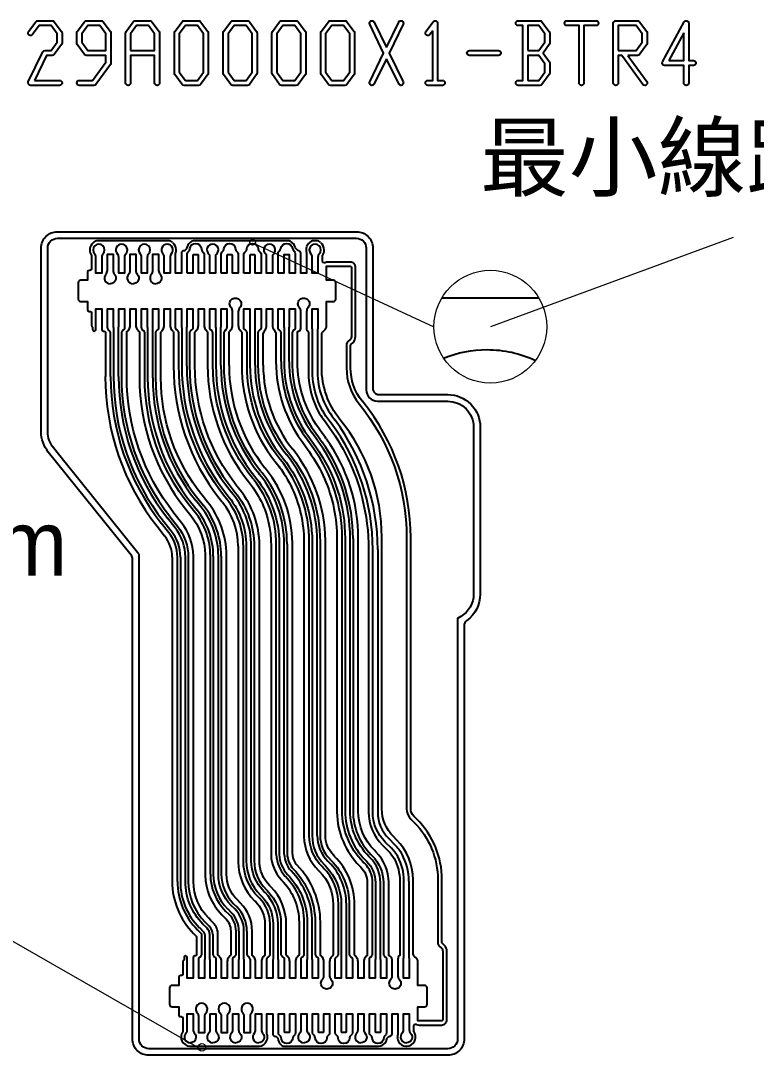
# Model space of a CAD drawing. Extents: x 1596 to 1844, y -134 to 41.
# Drawn here: x 1670.45 to 1693.08, y -40.62 to -8.81 of the extents above; entities that cross this region are included whole.
import ezdxf

# ---------------------------------------------------------------- set-up
doc = ezdxf.new("R2010")
doc.units = 0
doc.layers.add('gbr-dxf_layer0', color=7, linetype='Continuous')
doc.layers.add('gbr-outline-dxf_layer1', color=2, linetype='Continuous')
doc.layers.add('備註', color=1, linetype='Continuous', lineweight=5)
doc.styles.get("Standard").update_dxf_attribs({"font": 'txt.shx'})

msp = doc.modelspace()

# ---------------------------------------------------------------- linework, layer by layer
at = {"layer": 'gbr-dxf_layer0'}
for p, q in [((1690.848, -9.185), (1690.383, -10.035)), ((1672.538, -15.502), (1675.221, -15.502)), ((1674.997, -15.578), (1672.816, -15.578)), ((1675.226, -15.502), (1675.509, -15.502)), ((1675.513, -15.502), (1678.993, -15.502)), ((1678.672, -15.578), (1675.791, -15.578)), ((1678.998, -15.502), (1679.205, -15.502)), ((1679.209, -15.502), (1679.797, -15.502)), ((1679.547, -15.578), (1679.466, -15.578)), ((1675.395, -15.961), (1675.395, -15.987)), ((1675.395, -15.987), (1675.395, -16.076)), ((1677.145, -15.988), (1677.145, -16.257)), ((1677.845, -15.988), (1677.845, -16.257)), ((1679.245, -15.987), (1679.245, -16.076)), ((1672.465, -16.79), (1672.298, -16.79)), ((1686.395, -17.344), (1683.401, -17.344)), ((1677.145, -17.749), (1677.145, -17.959)), ((1679.245, -17.749), (1679.245, -17.959)), ((1673.995, -17.959), (1673.995, -18.177)), ((1675.045, -17.959), (1675.045, -18.179)), ((1676.095, -17.959), (1676.095, -18.179)), ((1677.145, -17.959), (1677.145, -18.179)), ((1678.195, -17.959), (1678.195, -18.176)), ((1679.245, -17.959), (1679.245, -18.251)), ((1672.945, -18.162), (1672.945, -18.251)), ((1672.945, -18.251), (1672.945, -18.303)), ((1673.117, -18.251), (1673.117, -18.162)), ((1673.462, -18.636), (1673.462, -18.26)), ((1678.367, -18.251), (1678.367, -18.162)), ((1678.554, -18.256), (1678.554, -19.29)), ((1679.245, -18.251), (1679.245, -18.292)), ((1673.055, -18.737), (1673.055, -19.746)), ((1673.307, -18.737), (1673.307, -19.746)), ((1673.461, -19.746), (1673.462, -18.641)), ((1673.551, -18.636), (1673.55, -19.746)), ((1673.713, -19.75), (1673.714, -18.627)), ((1679.792, -21.107), (1679.846, -21.176)), ((1680.082, -21.04), (1680.122, -21.092)), ((1679.455, -21.962), (1679.207, -21.614)), ((1679.28, -21.563), (1679.527, -21.911)), ((1679.589, -21.729), (1679.406, -21.473)), ((1679.478, -21.421), (1679.664, -21.681)), ((1679.654, -21.821), (1679.592, -21.734)), ((1679.667, -21.686), (1679.726, -21.769)), ((1678.268, -22.354), (1678.311, -22.407)), ((1677.618, -22.921), (1677.581, -22.875)), ((1677.651, -22.82), (1677.688, -22.866)), ((1677.809, -22.769), (1677.774, -22.726)), ((1677.841, -22.667), (1677.878, -22.714)), ((1675.905, -23.504), (1676.071, -23.711)), ((1676.981, -23.368), (1676.922, -23.294)), ((1676.991, -23.238), (1677.051, -23.312)), ((1675.811, -23.919), (1675.646, -23.712)), ((1675.715, -23.657), (1675.881, -23.864)), ((1676.002, -23.767), (1675.836, -23.56)), ((1675.2, -24.402), (1674.966, -24.104)), ((1675.008, -24.553), (1674.774, -24.255)), ((1674.844, -24.2), (1675.079, -24.499)), ((1677.138, -25.013), (1677.138, -25.625)), ((1678.558, -34.44), (1678.558, -24.904)), ((1679.571, -33.86), (1679.571, -24.838)), ((1679.66, -24.838), (1679.66, -33.86)), ((1675.111, -25.305), (1675.111, -35.278)), ((1675.362, -25.305), (1675.362, -35.278)), ((1676.124, -25.284), (1676.124, -25.625)), ((1676.287, -35.052), (1676.287, -25.273)), ((1676.376, -25.273), (1676.376, -35.052)), ((1676.124, -25.625), (1676.124, -26.641)), ((1677.138, -25.625), (1677.138, -26.641)), ((1676.124, -26.641), (1676.124, -27.657)), ((1677.138, -26.641), (1677.138, -27.657)), ((1676.124, -27.657), (1676.124, -28.673)), ((1677.138, -27.657), (1677.138, -28.673)), ((1676.124, -28.673), (1676.124, -29.689)), ((1677.138, -28.673), (1677.138, -29.689)), ((1676.124, -29.689), (1676.124, -30.705)), ((1677.138, -29.689), (1677.138, -30.705)), ((1676.124, -30.705), (1676.124, -31.721)), ((1677.138, -30.705), (1677.138, -31.721)), ((1676.124, -31.721), (1676.124, -32.737)), ((1677.138, -31.721), (1677.138, -32.737)), ((1676.124, -32.737), (1676.124, -33.753)), ((1677.138, -32.737), (1677.138, -33.753)), ((1676.124, -33.753), (1676.124, -34.769)), ((1681.855, -34.254), (1681.663, -34.063)), ((1679.931, -34.681), (1679.897, -34.647)), ((1679.96, -34.584), (1679.994, -34.618)), ((1679.759, -34.854), (1679.725, -34.819)), ((1679.787, -34.756), (1679.822, -34.791)), ((1676.865, -36.293), (1676.755, -36.183)), ((1676.818, -36.12), (1676.928, -36.23)), ((1677.037, -36.12), (1676.928, -36.011)), ((1676.991, -35.948), (1677.1, -36.057)), ((1676.122, -36.522), (1676.251, -36.652)), ((1676.016, -36.887), (1675.886, -36.757)), ((1675.949, -36.694), (1676.079, -36.824)), ((1676.188, -36.714), (1676.059, -36.585)), ((1675.755, -37.615), (1675.755, -37.667)), ((1675.755, -37.667), (1675.755, -37.959)), ((1676.805, -37.724), (1676.805, -37.959)), ((1677.855, -37.739), (1677.855, -37.959)), ((1678.905, -37.739), (1678.905, -37.756)), ((1678.905, -37.756), (1678.905, -37.959)), ((1679.955, -37.739), (1679.955, -37.959)), ((1681.005, -37.739), (1681.005, -37.959)), ((1682.055, -37.652), (1682.055, -37.667)), ((1682.055, -37.667), (1682.055, -37.959)), ((1679.955, -37.959), (1679.955, -38.189)), ((1682.055, -37.959), (1682.055, -38.189)), ((1675.275, -38.47), (1675.108, -38.47)), ((1675.032, -38.546), (1675.032, -39.053)), ((1678.905, -39.662), (1678.905, -39.93)), ((1679.955, -39.662), (1679.955, -39.93)), ((1680.655, -39.662), (1680.655, -39.93)), ((1681.705, -39.662), (1681.705, -39.93)), ((1678.205, -39.842), (1678.205, -39.931)), ((1681.794, -40.033), (1681.802, -40.033)), ((1682.055, -39.842), (1682.055, -39.931)), ((1678.13, -40.416), (1675.298, -40.416)), ((1678.303, -40.416), (1678.134, -40.416)), ((1681.787, -40.416), (1678.307, -40.416)), ((1681.935, -40.416), (1681.792, -40.416)), ((1682.702, -40.416), (1681.94, -40.416))]:
    msp.add_line(p, q, dxfattribs=at)
at = {"layer": 'gbr-dxf_layer0', "linetype": 'Continuous'}
for points in [[(1670.686, -10.689), (1671.132, -9.772, -0.287727), (1671.201, -9.729), (1671.385, -9.729), (1671.571, -9.474), (1671.571, -9.218), (1671.385, -8.964), (1671.017, -8.964), (1670.816, -9.238, -1), (1670.693, -9.148), (1670.916, -8.843, -0.240361), (1670.978, -8.811), (1671.424, -8.811, -0.240361), (1671.486, -8.843), (1671.709, -9.148, -0.159612), (1671.723, -9.194), (1671.723, -9.499, -0.159612), (1671.709, -9.544), (1671.486, -9.85, -0.240361), (1671.424, -9.881), (1671.249, -9.881), (1670.877, -10.647)], [(1681.186, -10.689), (1681.616, -9.805), (1681.186, -8.921, -1), (1681.323, -8.854), (1681.701, -9.631)], [(1681.701, -9.631), (1682.079, -8.854, -1), (1682.216, -8.921), (1681.786, -9.805), (1682.216, -10.689, -1), (1682.079, -10.756), (1681.701, -9.979)], [(1682.916, -9.148), (1683.139, -8.843, -0.726915), (1683.277, -8.888), (1683.277, -10.647), (1683.424, -10.647, -1), (1683.424, -10.799), (1682.978, -10.799, -1), (1682.978, -10.647), (1683.125, -10.647), (1683.125, -9.121)], [(1688.679, -10.723), (1688.679, -8.887, -0.414239), (1688.755, -8.811), (1689.424, -8.811, -0.240361), (1689.486, -8.843), (1689.709, -9.148, -0.159612), (1689.723, -9.194), (1689.723, -9.499, -0.159612), (1689.709, -9.544), (1689.486, -9.85, -0.240361), (1689.424, -9.881), (1689.128, -9.881)], [(1683.125, -9.121), (1683.039, -9.238, -1), (1682.916, -9.148)], [(1681.701, -9.979), (1681.323, -10.756, -1), (1681.186, -10.689)], [(1689.128, -9.881), (1689.709, -10.678, -1), (1689.586, -10.768), (1688.939, -9.881), (1688.831, -9.881), (1688.831, -10.723, -1), (1688.679, -10.723)], [(1670.877, -10.647), (1671.647, -10.647, -1), (1671.647, -10.799), (1670.755, -10.799, -0.554724), (1670.686, -10.689)], [(1671.284, -21.149, -0.013652), (1671.285, -21.139), (1671.285, -15.799, -0.414219), (1671.581, -15.502), (1672.533, -15.502)], [(1672.815, -15.578, 0.207238), (1672.687, -15.634, -0.044605), (1672.683, -15.638)], [(1675.79, -15.578, 0.207236), (1675.662, -15.634, -0.044563), (1675.658, -15.638)], [(1679.802, -15.502), (1680.781, -15.502, -0.414221), (1681.078, -15.799), (1681.078, -20.16, 0.413534), (1681.427, -20.51, -0.013568), (1681.436, -20.509, -0.01359), (1681.446, -20.51), (1682.062, -20.51, -0.013592), (1682.071, -20.509, -0.01359), (1682.081, -20.51), (1683.586, -20.51, -0.414216), (1684.383, -21.306), (1684.383, -22.252, -0.013592), (1684.383, -22.262, -0.01359), (1684.383, -22.271), (1684.383, -22.887, -0.013592), (1684.383, -22.897, -0.01359), (1684.383, -22.906), (1684.383, -25.885, -0.013592), (1684.383, -25.894, -0.01359), (1684.383, -25.904), (1684.383, -26.443, -0.266353), (1683.988, -27.131), (1683.888, -27.189), (1683.888, -27.317, -0.013662), (1683.888, -27.327, -0.013652), (1683.888, -27.336), (1683.888, -27.952, -0.013662), (1683.888, -27.962, -0.013652), (1683.888, -27.971), (1683.888, -28.587, -0.013662), (1683.888, -28.597, -0.013652), (1683.888, -28.606), (1683.888, -29.222, -0.013662), (1683.888, -29.232, -0.013652), (1683.888, -29.241), (1683.888, -29.857, -0.013662), (1683.888, -29.867, -0.013652), (1683.888, -29.876), (1683.888, -30.492, -0.013662), (1683.888, -30.502, -0.013652), (1683.888, -30.511), (1683.888, -33.49, -0.013662), (1683.888, -33.499, -0.013652), (1683.888, -33.509), (1683.888, -34.125, -0.013662), (1683.888, -34.134, -0.013652), (1683.888, -34.144), (1683.888, -34.76, -0.013662), (1683.888, -34.769, -0.013652), (1683.888, -34.779), (1683.888, -40.119, -0.41422), (1683.591, -40.416), (1682.706, -40.416)], [(1672.682, -15.638, 0.229178), (1672.576, -15.858, 0.161302), (1672.632, -16.025), (1672.632, -16.438, -0.414254), (1672.582, -16.488), (1672.553, -16.488, 0.414074), (1672.503, -16.538), (1672.503, -16.752)], [(1675.236, -15.864), (1675.236, -15.848, 0.220116), (1675.13, -15.638)], [(1675.395, -16.076), (1675.395, -16.571), (1675.217, -16.571), (1675.217, -16.076), (1675.217, -15.987), (1675.217, -15.964, 0.090153), (1675.238, -15.865)], [(1675.554, -15.82), (1675.549, -15.83), (1675.512, -15.866, 0.011086), (1675.506, -15.873, -0.209601), (1675.478, -15.885), (1675.471, -15.885)], [(1676.617, -15.987, -0.196728), (1676.643, -15.925), (1676.693, -15.875), (1676.704, -15.827, -0.401236), (1676.881, -15.657, -0.401247), (1677.059, -15.827), (1677.07, -15.875), (1677.119, -15.925, -0.196722), (1677.145, -15.987)], [(1677.317, -15.987, -0.196728), (1677.343, -15.925), (1677.393, -15.875), (1677.404, -15.827, -0.401216), (1677.581, -15.657, -0.401235), (1677.759, -15.827), (1677.77, -15.875), (1677.819, -15.925, -0.196722), (1677.845, -15.987)], [(1679.067, -15.96, 0.414241), (1678.992, -15.885, -0.377773), (1678.968, -15.863, 0.0324), (1678.95, -15.843), (1678.909, -15.802), (1678.904, -15.793)], [(1679.245, -15.763, 0.087331), (1679.229, -15.858, 0.087324), (1679.245, -15.953), (1679.245, -15.987)], [(1679.814, -16.254), (1679.805, -16.256), (1679.782, -16.256, -0.414106), (1679.732, -16.206), (1679.732, -16.023, 0.159348), (1679.786, -15.858, 0.229189), (1679.68, -15.638)], [(1672.982, -15.983, 0.200387), (1672.945, -16.072), (1672.945, -16.571), (1672.767, -16.571), (1672.767, -16.072, 0.200479), (1672.73, -15.983)], [(1673.074, -16.605, 0.182128), (1673.117, -16.489), (1673.117, -15.987), (1673.295, -15.987), (1673.295, -16.489, 0.182055), (1673.338, -16.605, -0.649218), (1673.206, -16.901)], [(1673.682, -15.983, 0.200485), (1673.645, -16.072), (1673.645, -16.571), (1673.467, -16.571), (1673.467, -16.072, 0.196935), (1673.431, -15.985)], [(1673.774, -16.605, 0.182043), (1673.817, -16.489), (1673.817, -15.987), (1673.995, -15.987), (1673.995, -16.489, 0.182128), (1674.038, -16.605, -0.64921), (1673.906, -16.901)], [(1674.382, -15.983, 0.200485), (1674.345, -16.072), (1674.345, -16.571), (1674.167, -16.571), (1674.167, -16.072, 0.200479), (1674.13, -15.983)], [(1674.474, -16.605, 0.182128), (1674.517, -16.489), (1674.517, -15.987), (1674.695, -15.987), (1674.695, -16.489, 0.182055), (1674.738, -16.605, -0.649218), (1674.606, -16.901)], [(1675.081, -15.985, 0.196906), (1675.045, -16.072), (1675.045, -16.571), (1674.867, -16.571), (1674.867, -16.072, 0.200479), (1674.83, -15.983)], [(1679.632, -15.983, 0.200485), (1679.595, -16.072), (1679.595, -16.571), (1679.417, -16.571), (1679.417, -16.072, 0.200479), (1679.381, -15.983)], [(1680.599, -18.793, -0.196701), (1680.61, -18.767), (1680.676, -18.7, 0.198476), (1680.749, -18.524), (1680.749, -16.396, 0.414223), (1680.584, -16.23), (1679.972, -16.23, -0.019087), (1679.958, -16.231, -0.019078), (1679.945, -16.23), (1679.898, -16.23, 0.126861), (1679.818, -16.251)], [(1672.297, -16.79, 0.390636), (1672.223, -16.859), (1672.223, -17.379)], [(1672.503, -17.486), (1672.503, -17.7, 0.414099), (1672.553, -17.75), (1672.582, -17.75, -0.414254), (1672.632, -17.8), (1672.632, -18.175, 0.24862), (1672.665, -18.237), (1672.665, -18.315, 0.414253), (1672.703, -18.353), (1672.717, -18.353)], [(1676.967, -17.749, 0.181869), (1676.924, -17.633, -0.185026), (1676.878, -17.515, -0.414223), (1677.056, -17.337, -0.414223), (1677.234, -17.515, -0.185026), (1677.189, -17.633, 0.18188), (1677.145, -17.749)], [(1679.067, -17.749, 0.181869), (1679.024, -17.633, -0.185026), (1678.979, -17.515, -0.414223), (1679.156, -17.337, -0.414223), (1679.334, -17.515, -0.185026), (1679.289, -17.633, 0.18188), (1679.245, -17.749)], [(1673.117, -18.16), (1673.117, -17.667), (1673.295, -17.667), (1673.295, -18.229, -0.190232), (1673.307, -18.26), (1673.307, -18.737)], [(1673.462, -18.259), (1673.462, -18.246, -0.127296), (1673.467, -18.225), (1673.467, -18.162), (1673.467, -17.667), (1673.645, -17.667), (1673.645, -18.162)], [(1674.512, -19.786), (1674.512, -18.246, -0.125827), (1674.517, -18.225), (1674.517, -18.162), (1674.517, -17.667), (1674.695, -17.667), (1674.695, -18.162)], [(1675.559, -19.418), (1675.559, -18.25, -0.162949), (1675.567, -18.223), (1675.567, -18.162), (1675.567, -17.667), (1675.745, -17.667), (1675.745, -18.162)], [(1677.659, -19.399), (1677.659, -18.25, -0.162949), (1677.667, -18.223), (1677.667, -18.162), (1677.667, -17.667), (1677.845, -17.667), (1677.845, -18.162)], [(1678.367, -18.16), (1678.367, -17.667), (1678.545, -17.667), (1678.545, -18.23, -0.159487), (1678.554, -18.256)], [(1678.709, -19.29), (1678.709, -18.25, -0.162571), (1678.717, -18.223), (1678.717, -18.162), (1678.717, -17.667), (1678.895, -17.667), (1678.895, -18.162)], [(1672.996, -18.353), (1673.017, -18.353, -0.414253), (1673.055, -18.391), (1673.055, -18.737)], [(1673.218, -19.746), (1673.218, -18.737), (1673.218, -18.394, 0.177737), (1673.162, -18.329)], [(1673.645, -18.162), (1673.645, -18.251, -0.263624), (1673.602, -18.327, 0.166325), (1673.551, -18.39), (1673.551, -18.631)], [(1673.714, -18.626), (1673.714, -18.391, -0.240491), (1673.729, -18.361, 0.0332), (1673.752, -18.341, -0.074119), (1673.784, -18.3, 0.138343), (1673.817, -18.182)], [(1674.043, -18.316, -0.017329), (1674.05, -18.325, 0.057758), (1674.089, -18.36, -0.247092), (1674.105, -18.391), (1674.105, -19.786)], [(1675.645, -23.712, -0.170311), (1674.268, -19.786), (1674.268, -18.394, 0.177714), (1674.212, -18.329)], [(1674.345, -18.162), (1674.345, -18.229, -0.191549), (1674.357, -18.26), (1674.357, -19.786, 0.170311), (1675.715, -23.656)], [(1674.653, -18.327, 0.168467), (1674.601, -18.39), (1674.601, -19.786, 0.170295), (1675.905, -23.504)], [(1674.695, -18.162), (1674.695, -18.251, -0.25929), (1674.653, -18.327)], [(1674.764, -19.786), (1674.764, -18.391, -0.229606), (1674.778, -18.362)], [(1674.779, -18.361, 0.034293), (1674.802, -18.341, -0.07397), (1674.834, -18.3, 0.138389), (1674.867, -18.182)], [(1675.045, -18.18, 0.146451), (1675.082, -18.304, -0.056669), (1675.107, -18.335, 0.043579), (1675.136, -18.361)], [(1675.137, -18.362, -0.229164), (1675.152, -18.391), (1675.152, -19.418, 0.167924), (1676.561, -23.494), (1676.637, -23.588)], [(1675.745, -18.162), (1675.745, -18.251, -0.2683), (1675.701, -18.328, 0.171068), (1675.648, -18.392), (1675.648, -19.413)], [(1675.811, -19.417), (1675.811, -18.391, -0.229175), (1675.825, -18.362)], [(1675.826, -18.361, 0.043577), (1675.855, -18.335, -0.056662), (1675.88, -18.304, 0.146452), (1675.917, -18.18)], [(1676.095, -18.18, 0.14645), (1676.132, -18.304, -0.05665), (1676.157, -18.335, 0.043575), (1676.186, -18.361)], [(1676.187, -18.362, -0.229164), (1676.202, -18.391), (1676.202, -19.408, 0.17031), (1677.454, -22.977), (1677.491, -23.023)], [(1677.581, -22.875, -0.170306), (1676.365, -19.408), (1676.365, -18.392, 0.171068), (1676.312, -18.328, -0.268304), (1676.267, -18.251)], [(1676.445, -18.162), (1676.445, -18.23, -0.160261), (1676.454, -18.256), (1676.454, -19.408, 0.170306), (1677.651, -22.82)], [(1676.609, -19.408), (1676.609, -18.249, -0.161082), (1676.617, -18.223), (1676.617, -18.162)], [(1676.751, -18.328, 0.173096), (1676.698, -18.392), (1676.698, -19.408, 0.170104), (1677.839, -22.664)], [(1676.861, -19.408), (1676.861, -18.391, -0.229175), (1676.875, -18.362)], [(1676.876, -18.361, 0.043572), (1676.905, -18.335, -0.056663), (1676.93, -18.304, 0.146443), (1676.967, -18.18)], [(1677.145, -18.18, 0.146463), (1677.182, -18.304, -0.056639), (1677.207, -18.335, 0.043582), (1677.236, -18.361)], [(1677.237, -18.362, -0.228563), (1677.252, -18.391), (1677.252, -19.399)], [(1678.432, -22.298, -0.170296), (1677.415, -19.399), (1677.415, -18.392, 0.17096), (1677.362, -18.328, -0.268531), (1677.317, -18.251)], [(1677.495, -18.162), (1677.495, -18.23, -0.162687), (1677.504, -18.257), (1677.504, -19.399, 0.170295), (1678.501, -22.242)], [(1677.845, -18.162), (1677.845, -18.251, -0.268304), (1677.801, -18.328, 0.171047), (1677.748, -18.392), (1677.748, -19.399, 0.170259), (1678.691, -22.089)], [(1677.911, -19.399), (1677.911, -18.453, -0.170402), (1677.933, -18.391, -0.115435), (1677.968, -18.318)], [(1678.245, -18.318, -0.069538), (1678.27, -18.36), (1678.288, -18.389, -0.135475), (1678.302, -18.441), (1678.302, -19.29, 0.082414), (1678.526, -20.638, 0.072485), (1679.075, -21.708), (1679.322, -22.057, -0.104469), (1680.084, -23.808, -0.050663), (1680.178, -24.735)], [(1678.465, -19.29), (1678.465, -18.392, 0.169931), (1678.412, -18.329, -0.27008), (1678.367, -18.251)], [(1678.895, -18.162), (1678.895, -18.251, -0.268074), (1678.851, -18.328, 0.171227), (1678.798, -18.392), (1678.798, -19.285)], [(1678.961, -19.291), (1678.961, -18.391, -0.190268), (1678.971, -18.365, -0.26301), (1678.992, -18.353, 0.414244), (1679.067, -18.278)], [(1679.284, -18.359, -0.266354), (1679.303, -18.391), (1679.303, -19.617, 0.131466), (1679.644, -20.893, 0.02669), (1679.792, -21.106)], [(1681.281, -25.073, 0.160378), (1680, -21.184), (1679.962, -21.133, -0.170198), (1679.43, -19.617), (1679.43, -18.297, -0.136155), (1679.417, -18.251)], [(1679.595, -18.162), (1679.595, -18.251, -0.136166), (1679.583, -18.297), (1679.583, -19.617, 0.170265), (1680.081, -21.038)], [(1680.96, -20.511, -0.170452), (1680.599, -19.482), (1680.599, -18.794)], [(1683.457, -19.185, -0.096753), (1684.795, -18.924, -0.108929), (1686.291, -19.253)], [(1679.797, -21.587), (1679.697, -21.448), (1679.611, -21.326, -0.155787), (1678.961, -19.291)], [(1677.144, -23.169, -0.002766), (1677.104, -23.118, -0.169658), (1675.811, -19.417)], [(1673.054, -19.75, 0.167919), (1674.646, -24.355), (1674.879, -24.652)], [(1675.769, -35.159), (1675.769, -34.769), (1675.769, -33.753), (1675.769, -32.737), (1675.769, -31.721), (1675.769, -30.705), (1675.769, -29.689), (1675.769, -28.673), (1675.769, -27.657), (1675.769, -26.641), (1675.769, -25.625), (1675.769, -25.284, 0.001789), (1675.769, -25.274, 0.165582), (1675.397, -24.246), (1675.164, -23.948, -0.167928), (1673.713, -19.75)], [(1674.105, -19.786, 0.170297), (1675.518, -23.814), (1675.684, -24.021)], [(1677.57, -36.799, 0.198902), (1677.216, -35.942), (1677.106, -35.833, -0.198915), (1676.782, -35.052), (1676.782, -34.884, -0.004583), (1676.782, -34.855), (1676.782, -34.769), (1676.782, -33.753), (1676.782, -32.737), (1676.782, -31.721), (1676.782, -30.705), (1676.782, -29.689), (1676.782, -28.673), (1676.782, -27.657), (1676.782, -26.641), (1676.782, -25.625), (1676.782, -25.235, 0.167034), (1676.198, -23.61), (1676.033, -23.402, -0.170315), (1674.764, -19.786)], [(1682.449, -33.04), (1682.449, -24.702, 0.170702), (1680.987, -20.543), (1680.961, -20.511)], [(1674.086, -25.217), (1671.822, -22.396, -0.021267), (1671.812, -22.385), (1671.46, -21.946, -0.170735), (1671.285, -21.447), (1671.285, -21.158, -0.013662), (1671.284, -21.149)], [(1679.847, -21.178, -0.102184), (1680.954, -23.486, -0.062519), (1681.153, -25.073), (1681.153, -33.139, 0.198803), (1681.573, -34.152), (1681.765, -34.344, -0.070415), (1681.936, -34.571, -0.126405), (1682.113, -35.261), (1682.113, -37.527, -0.222003), (1682.099, -37.556, 0.219971), (1682.055, -37.651)], [(1679.528, -21.911, -0.155843), (1680.43, -24.735), (1680.43, -33.111)], [(1681.877, -37.68, 0.312884), (1681.796, -37.563, -0.320505), (1681.771, -37.527), (1681.771, -35.309, 0.198951), (1681.38, -34.367), (1681.34, -34.326, -0.198942), (1680.836, -33.111), (1680.836, -24.734, 0.155799), (1679.859, -21.675)], [(1678.505, -22.247, -0.170663), (1679.416, -24.838), (1679.416, -33.86, 0.198871), (1679.787, -34.756)], [(1678.695, -22.093, -0.031359), (1678.698, -22.098, -0.170401), (1679.66, -24.838)], [(1680.075, -34.469, -0.198947), (1679.823, -33.86), (1679.823, -33.478, -0.004144), (1679.823, -33.447), (1679.823, -24.79, 0.167414), (1678.828, -21.999)], [(1680.341, -33.111), (1680.341, -24.735, 0.155843), (1679.455, -21.963)], [(1678.809, -34.21), (1678.809, -24.861, 0.167209), (1678.006, -22.612), (1677.969, -22.566, 0.01052), (1677.963, -22.559)], [(1678.312, -22.407, -0.031494), (1678.593, -22.809, -0.116286), (1679.15, -24.505, -0.021639), (1679.165, -24.842)], [(1679.724, -34.819, -0.198873), (1679.327, -33.86), (1679.327, -24.838, 0.170663), (1678.436, -22.303)], [(1677.688, -22.866, -0.170304), (1678.403, -24.905), (1678.403, -34.445, 0.175526), (1678.656, -35.058, -0.198791), (1679.264, -36.526), (1679.264, -37.66, -0.162571), (1679.255, -37.687), (1679.255, -38.251), (1679.077, -38.251), (1679.077, -37.758)], [(1677.796, -34.639), (1677.796, -34.579, -0.00507), (1677.796, -34.553), (1677.796, -24.931, 0.162987), (1677.206, -23.246), (1677.145, -23.17)], [(1677.491, -23.023, -0.126221), (1678.106, -24.388, -0.043612), (1678.151, -24.905)], [(1678.314, -34.446), (1678.314, -24.905, 0.170304), (1677.618, -22.922)], [(1677.544, -34.639), (1677.544, -24.969, 0.170649), (1676.981, -23.368)], [(1677.051, -23.312, -0.170649), (1677.633, -24.969), (1677.633, -34.639)], [(1675.036, -24.049), (1675.27, -24.347, -0.170438), (1675.606, -25.305)], [(1675.684, -24.022, -0.165627), (1676.124, -25.233, -0.006383), (1676.124, -25.284)], [(1676.059, -36.585, -0.198885), (1675.517, -35.278), (1675.517, -25.305, 0.170455), (1675.2, -24.402)], [(1675.273, -35.278), (1675.273, -25.305, 0.170506), (1675.01, -24.555)], [(1680.178, -24.735), (1680.178, -33.146, 0.195124), (1680.874, -34.792), (1680.915, -34.832)], [(1681.202, -34.545), (1681.162, -34.504, -0.19894), (1680.585, -33.111), (1680.585, -24.735)], [(1680.674, -24.735), (1680.674, -33.111, 0.19894), (1681.225, -34.441)], [(1677.138, -24.97), (1677.138, -24.979, -0.003815), (1677.138, -25.013)], [(1678.151, -24.905), (1678.151, -34.461, 0.17485), (1678.471, -35.228, 0.011533), (1678.477, -35.235, -0.198914), (1679.012, -36.526), (1679.012, -37.527, -0.241475), (1678.996, -37.558, 0.04385), (1678.967, -37.584, -0.023732), (1678.957, -37.598, -0.031629), (1678.942, -37.614, 0.147132), (1678.905, -37.739)], [(1678.647, -24.904), (1678.647, -34.439, 0.172006), (1678.833, -34.889, -0.198073), (1679.508, -36.526)], [(1679.165, -24.842), (1679.165, -33.888, 0.194186), (1679.609, -34.934), (1679.644, -34.969, -0.198914), (1680.062, -35.979), (1680.062, -37.527, -0.242311), (1680.046, -37.558, 0.04371), (1680.017, -37.584, -0.055174), (1679.992, -37.614, 0.147132), (1679.955, -37.739)], [(1681.663, -34.062, -0.198877), (1681.281, -33.139), (1681.281, -25.073)], [(1681.433, -25.073), (1681.433, -33.139, 0.198877), (1681.771, -33.955)], [(1675.293, -40.416), (1674.391, -40.416, -0.414221), (1674.095, -40.119), (1674.095, -34.769), (1674.095, -31.772), (1674.095, -31.137), (1674.095, -28.14), (1674.095, -27.505), (1674.095, -26.87), (1674.095, -26.235), (1674.095, -25.6), (1674.095, -25.241)], [(1675.606, -25.305), (1675.606, -35.278, 0.198883), (1676.121, -36.522)], [(1676.927, -36.01, -0.198839), (1676.531, -35.052), (1676.531, -25.273)], [(1676.62, -25.273), (1676.62, -35.052, 0.198838), (1676.99, -35.947)], [(1683.559, -39.522), (1683.559, -37.417, 0.198372), (1683.486, -37.24), (1683.42, -37.174, -0.198948), (1683.409, -37.147), (1683.409, -35.219, 0.198852), (1682.639, -33.362), (1682.543, -33.266, -0.198727), (1682.449, -33.04)], [(1681.03, -34.717), (1680.989, -34.677, -0.198931), (1680.341, -33.111)], [(1680.43, -33.111, 0.198932), (1681.052, -34.614), (1681.093, -34.654, -0.199016), (1681.364, -35.309)], [(1677.138, -33.753), (1677.138, -34.669, 0.194443), (1677.648, -35.871), (1677.681, -35.904, -0.085159), (1677.868, -36.169)], [(1681.771, -33.955), (1681.963, -34.147, -0.070427), (1682.181, -34.436)], [(1678.809, -34.433), (1678.809, -34.234, -0.005658), (1678.809, -34.211)], [(1678.555, -37.756), (1678.555, -38.251), (1678.377, -38.251), (1678.377, -37.756), (1678.377, -37.684, -0.162618), (1678.369, -37.657), (1678.369, -36.582, 0.198902), (1677.969, -35.617), (1677.935, -35.583, -0.198911), (1677.544, -34.639)], [(1677.633, -34.639, 0.198911), (1677.998, -35.52), (1678.032, -35.554, -0.198902), (1678.458, -36.582)], [(1678.727, -37.739, 0.147153), (1678.69, -37.614, -0.055174), (1678.666, -37.584, 0.043859), (1678.636, -37.558, -0.241495), (1678.62, -37.527), (1678.62, -36.582, 0.198902), (1678.147, -35.439), (1678.113, -35.405, -0.19891), (1677.796, -34.639)], [(1679.995, -34.619, -0.198836), (1680.558, -35.979), (1680.558, -37.526, 0.171317), (1680.611, -37.59, -0.267935), (1680.655, -37.667), (1680.655, -37.756)], [(1680.827, -37.739, 0.147153), (1680.79, -37.614, -0.055174), (1680.766, -37.584, 0.043859), (1680.736, -37.558, -0.241495), (1680.72, -37.527), (1680.72, -35.979, 0.19889), (1680.109, -34.503), (1680.075, -34.469)], [(1681.225, -34.441), (1681.265, -34.482, -0.198952), (1681.608, -35.309)], [(1676.124, -34.769), (1676.124, -35.082, 0.194491), (1676.64, -36.298), (1676.75, -36.408, -0.198913), (1676.912, -36.799), (1676.912, -37.527, -0.241782), (1676.896, -37.558, 0.073912), (1676.86, -37.594, -0.025297), (1676.848, -37.608, 0.181906), (1676.805, -37.723)], [(1680.171, -37.59, 0.173085), (1680.225, -37.526), (1680.225, -35.979, 0.198847), (1679.759, -34.854)], [(1679.822, -34.791, -0.19885), (1680.314, -35.979), (1680.314, -37.66, -0.162571), (1680.305, -37.687), (1680.305, -37.756)], [(1680.655, -37.756), (1680.655, -38.251), (1680.477, -38.251), (1680.477, -37.756), (1680.477, -37.684, -0.16033), (1680.469, -37.658), (1680.469, -35.979, 0.198835), (1679.932, -34.681)], [(1680.915, -34.832, -0.198959), (1681.112, -35.309), (1681.112, -37.53, -0.20623), (1681.098, -37.557)], [(1675.111, -35.278, 0.198929), (1675.771, -36.872), (1675.851, -36.952, -0.198881), (1675.862, -36.979), (1675.862, -37.527, -0.414253), (1675.824, -37.565), (1675.806, -37.565)], [(1676.32, -36.49, -0.00348), (1676.302, -36.472), (1676.237, -36.407, -0.198945), (1675.769, -35.278), (1675.769, -35.19, -0.004189), (1675.769, -35.159)], [(1679.121, -37.59, 0.1731), (1679.175, -37.526), (1679.175, -36.526, 0.198914), (1678.592, -35.12)], [(1682.405, -37.756), (1682.405, -38.251), (1682.227, -38.251), (1682.227, -37.756), (1682.227, -37.667, -0.136166), (1682.24, -37.621), (1682.24, -35.261)], [(1682.393, -35.261), (1682.393, -37.621, -0.136155), (1682.405, -37.667), (1682.405, -37.756)], [(1681.221, -37.59, 0.1731), (1681.275, -37.526), (1681.275, -35.309)], [(1681.364, -35.309), (1681.364, -37.66, -0.161356), (1681.355, -37.687), (1681.355, -37.756)], [(1681.705, -37.756), (1681.705, -38.251), (1681.527, -38.251), (1681.527, -37.756), (1681.527, -37.684, -0.162955), (1681.519, -37.657), (1681.519, -35.309)], [(1681.608, -35.309), (1681.608, -37.526, 0.171484), (1681.661, -37.59, -0.267697), (1681.705, -37.667), (1681.705, -37.756)], [(1677.869, -36.17, -0.111513), (1677.962, -36.582), (1677.962, -36.593)], [(1676.627, -37.723, 0.181902), (1676.584, -37.608, -0.025301), (1676.573, -37.594, 0.073914), (1676.536, -37.558, -0.241729), (1676.52, -37.527), (1676.52, -36.908, 0.192241), (1676.376, -36.546), (1676.321, -36.491)], [(1677.021, -37.59, 0.173085), (1677.075, -37.526), (1677.075, -36.799, 0.198783), (1676.865, -36.293)], [(1679.605, -37.756), (1679.605, -38.251), (1679.427, -38.251), (1679.427, -37.756), (1679.427, -37.684, -0.162618), (1679.419, -37.657), (1679.419, -36.526)], [(1679.508, -36.526), (1679.508, -37.526, 0.171486), (1679.561, -37.59, -0.267697), (1679.605, -37.667), (1679.605, -37.756)], [(1679.777, -37.739, 0.147142), (1679.74, -37.614, -0.055194), (1679.716, -37.584, 0.043846), (1679.686, -37.558, -0.241429), (1679.67, -37.527), (1679.67, -36.525)], [(1676.455, -37.756), (1676.455, -38.251), (1676.277, -38.251), (1676.277, -37.756), (1676.277, -37.684, -0.162955), (1676.269, -37.657), (1676.269, -36.908, 0.198526), (1676.189, -36.715)], [(1677.164, -36.799), (1677.164, -37.66, -0.162571), (1677.155, -37.687), (1677.155, -37.756)], [(1677.327, -37.756), (1677.327, -37.684, -0.160063), (1677.319, -37.658), (1677.319, -36.799)], [(1677.408, -36.799), (1677.408, -37.526, 0.173097), (1677.461, -37.59)], [(1677.677, -37.739, 0.147142), (1677.64, -37.614, -0.055194), (1677.616, -37.584, 0.043846), (1677.586, -37.558, -0.241429), (1677.57, -37.527), (1677.57, -36.799)], [(1677.962, -36.597), (1677.962, -37.527, -0.242311), (1677.946, -37.558, 0.04371), (1677.917, -37.584, -0.055174), (1677.892, -37.614, 0.147132), (1677.855, -37.739)], [(1678.458, -36.582), (1678.458, -37.526, 0.171484), (1678.511, -37.59, -0.267697), (1678.555, -37.667), (1678.555, -37.756)], [(1675.971, -37.59, 0.1731), (1676.025, -37.526), (1676.025, -36.908)], [(1676.114, -36.908), (1676.114, -37.66, -0.161356), (1676.105, -37.687), (1676.105, -37.756)], [(1676.358, -36.908), (1676.358, -37.526, 0.171484), (1676.411, -37.59, -0.267697), (1676.455, -37.667), (1676.455, -37.756)], [(1675.527, -37.565), (1675.513, -37.565, 0.414253), (1675.475, -37.603), (1675.475, -37.681, 0.248722), (1675.442, -37.743), (1675.442, -38.118, -0.414253), (1675.392, -38.168), (1675.363, -38.168, 0.414254), (1675.313, -38.218), (1675.313, -38.432)], [(1676.105, -37.756), (1676.105, -38.251), (1675.927, -38.251), (1675.927, -37.756), (1675.927, -37.667, -0.262523), (1675.97, -37.591)], [(1677.155, -37.756), (1677.155, -38.251), (1676.977, -38.251), (1676.977, -37.756), (1676.977, -37.667, -0.262393), (1677.02, -37.591)], [(1679.077, -37.756), (1679.077, -37.667, -0.264969), (1679.121, -37.591)], [(1680.305, -37.756), (1680.305, -38.251), (1680.127, -38.251), (1680.127, -37.756), (1680.127, -37.667, -0.262393), (1680.17, -37.591)], [(1681.097, -37.557, 0.044548), (1681.067, -37.584, -0.054939), (1681.043, -37.614, 0.147235), (1681.005, -37.739)], [(1681.355, -37.756), (1681.355, -38.251), (1681.177, -38.251), (1681.177, -37.756), (1681.177, -37.667, -0.262523), (1681.22, -37.591)], [(1679.992, -38.278, -0.198252), (1680.044, -38.404, -0.414223), (1679.866, -38.581, -0.414223), (1679.688, -38.404, -0.198239), (1679.74, -38.278)], [(1682.092, -38.278, -0.198252), (1682.144, -38.404, -0.414223), (1681.966, -38.581, -0.414223), (1681.789, -38.404, -0.198239), (1681.84, -38.278)], [(1675.313, -39.166), (1675.313, -39.38, 0.414254), (1675.363, -39.43), (1675.392, -39.43, -0.414106), (1675.442, -39.48), (1675.442, -39.855)], [(1675.54, -39.935, 0.200492), (1675.577, -39.846), (1675.577, -39.347), (1675.755, -39.347), (1675.755, -39.846, 0.18451), (1675.787, -39.93, -0.682841), (1675.666, -40.238)], [(1676.142, -39.32, 0.200485), (1676.105, -39.409), (1676.105, -39.931), (1675.927, -39.931), (1675.927, -39.409, 0.196909), (1675.891, -39.321)], [(1676.24, -39.935, 0.200382), (1676.277, -39.846), (1676.277, -39.347), (1676.455, -39.347), (1676.455, -39.846, 0.200477), (1676.492, -39.935, -0.667876), (1676.366, -40.238)], [(1676.842, -39.32, 0.200485), (1676.805, -39.409), (1676.805, -39.931), (1676.627, -39.931), (1676.627, -39.409, 0.200479), (1676.59, -39.32)], [(1676.94, -39.935, 0.200492), (1676.977, -39.846), (1676.977, -39.347), (1677.155, -39.347), (1677.155, -39.846, 0.200381), (1677.192, -39.935, -0.667876), (1677.066, -40.238)], [(1677.541, -39.321, 0.196906), (1677.505, -39.409), (1677.505, -39.931), (1677.327, -39.931), (1677.327, -39.409, 0.200479), (1677.29, -39.32)], [(1677.642, -39.933, 0.196901), (1677.677, -39.846), (1677.677, -39.347), (1677.855, -39.347), (1677.855, -39.846, 0.200477), (1677.892, -39.935, -0.667876), (1677.766, -40.238)], [(1678.046, -40.069, 0.007729), (1678.046, -40.06, 0.092237), (1678.027, -39.96), (1678.027, -39.931), (1678.027, -39.842), (1678.027, -39.347), (1678.205, -39.347), (1678.205, -39.842)], [(1679.04, -39.935, 0.200492), (1679.077, -39.846), (1679.077, -39.347), (1679.255, -39.347), (1679.255, -39.846, 0.196904), (1679.291, -39.933, -0.671272), (1679.166, -40.238)], [(1680.79, -39.935, 0.200492), (1680.827, -39.846), (1680.827, -39.347), (1681.005, -39.347), (1681.005, -39.846, 0.196904), (1681.041, -39.933, -0.671272), (1680.916, -40.238)], [(1682.191, -39.935, 0.200492), (1682.227, -39.846), (1682.227, -39.347), (1682.405, -39.347), (1682.405, -39.846, 0.200381), (1682.442, -39.935, -0.667876), (1682.316, -40.238)], [(1682.54, -39.787), (1682.54, -39.712, -0.414106), (1682.59, -39.662), (1682.615, -39.662), (1682.624, -39.665)], [(1682.628, -39.667, 0.12687), (1682.708, -39.688), (1682.755, -39.688, -0.019087), (1682.768, -39.687, -0.019078), (1682.782, -39.688), (1683.394, -39.688, 0.41423), (1683.559, -39.522)], [(1675.442, -39.859), (1675.442, -39.892, 0.162436), (1675.386, -40.06, 0.104373), (1675.41, -40.173)], [(1678.205, -39.931), (1678.205, -39.96, 0.407922), (1678.28, -40.033)], [(1678.281, -40.033), (1678.288, -40.033, -0.208794), (1678.316, -40.045, 0.010891), (1678.322, -40.052), (1678.359, -40.088)], [(1678.905, -39.931, -0.195982), (1678.879, -39.993), (1678.83, -40.043), (1678.819, -40.091, -0.401216), (1678.641, -40.261, -0.400528), (1678.464, -40.091), (1678.453, -40.043), (1678.403, -39.993, -0.196712), (1678.377, -39.931)], [(1679.955, -39.931, -0.195982), (1679.929, -39.993), (1679.88, -40.043), (1679.869, -40.091, -0.401246), (1679.691, -40.261, -0.400528), (1679.514, -40.091), (1679.503, -40.043), (1679.453, -39.993, -0.196712), (1679.427, -39.931)], [(1680.655, -39.931, -0.196716), (1680.629, -39.993), (1680.58, -40.043), (1680.569, -40.091, -0.400506), (1680.391, -40.261, -0.400528), (1680.214, -40.091), (1680.203, -40.043), (1680.153, -39.993, -0.196712), (1680.127, -39.931)], [(1681.705, -39.931, -0.195982), (1681.679, -39.993), (1681.63, -40.043), (1681.619, -40.091, -0.401246), (1681.441, -40.261, -0.401247), (1681.264, -40.091), (1681.253, -40.043), (1681.203, -39.993, -0.195988), (1681.177, -39.931)], [(1681.719, -40.098), (1681.724, -40.088), (1681.76, -40.052, 0.010465), (1681.766, -40.045, -0.208821), (1681.794, -40.033)], [(1682.055, -39.931), (1682.055, -39.96, 0.092211), (1682.037, -40.06, 0.007773), (1682.037, -40.069)], [(1682.56, -40.197, 0.128676), (1682.596, -40.06, 0.161372), (1682.541, -39.893), (1682.541, -39.787)], [(1675.41, -40.173, 0.281946), (1675.651, -40.34), (1677.741, -40.34)], [(1677.741, -40.339, 0.009218), (1677.751, -40.34), (1677.782, -40.34, 0.292635), (1678.026, -40.163)], [(1678.362, -40.094, 0.199375), (1678.452, -40.289, 0.08395), (1678.53, -40.34), (1681.457, -40.34, 0.263822), (1681.689, -40.19)], [(1682.072, -40.197, 0.256218), (1682.301, -40.34), (1682.332, -40.34, 0.256225), (1682.56, -40.197)]]:
    msp.add_lwpolyline(points, format="xyb", dxfattribs=at)
for points in [[(1672.179, -9.499), (1672.179, -9.194, -0.159612), (1672.193, -9.148), (1672.416, -8.843, -0.240361), (1672.478, -8.811), (1672.924, -8.811, -0.240361), (1672.986, -8.843), (1673.209, -9.148, -0.159612), (1673.223, -9.194), (1673.223, -10.111, -0.159612), (1673.209, -10.156), (1672.763, -10.768, -0.240361), (1672.701, -10.799), (1672.255, -10.799, -1), (1672.255, -10.647), (1672.662, -10.647), (1673.071, -10.086), (1673.071, -9.881), (1672.478, -9.881, -0.240361), (1672.416, -9.85), (1672.193, -9.544, -0.159612)], [(1673.679, -10.723), (1673.679, -9.194, -0.159612), (1673.693, -9.148), (1673.916, -8.843, -0.240361), (1673.978, -8.811), (1674.424, -8.811, -0.240361), (1674.486, -8.843), (1674.709, -9.148, -0.159612), (1674.723, -9.194), (1674.723, -10.723, -1), (1674.571, -10.723), (1674.571, -9.881), (1673.831, -9.881), (1673.831, -10.723, -1)], [(1675.179, -10.417), (1675.179, -9.194, -0.159612), (1675.193, -9.148), (1675.416, -8.843, -0.240361), (1675.478, -8.811), (1675.924, -8.811, -0.240361), (1675.986, -8.843), (1676.209, -9.148, -0.159612), (1676.223, -9.194), (1676.223, -10.417, -0.159612), (1676.209, -10.462), (1675.986, -10.768, -0.240361), (1675.924, -10.799), (1675.478, -10.799, -0.240361), (1675.416, -10.768), (1675.193, -10.462, -0.159612)], [(1676.679, -10.417), (1676.679, -9.194, -0.159612), (1676.693, -9.148), (1676.916, -8.843, -0.240361), (1676.978, -8.811), (1677.424, -8.811, -0.240361), (1677.486, -8.843), (1677.709, -9.148, -0.159612), (1677.723, -9.194), (1677.723, -10.417, -0.159612), (1677.709, -10.462), (1677.486, -10.768, -0.240361), (1677.424, -10.799), (1676.978, -10.799, -0.240361), (1676.916, -10.768), (1676.693, -10.462, -0.159612)], [(1678.179, -10.417), (1678.179, -9.194, -0.159612), (1678.193, -9.148), (1678.416, -8.843, -0.240361), (1678.478, -8.811), (1678.924, -8.811, -0.240361), (1678.986, -8.843), (1679.209, -9.148, -0.159612), (1679.223, -9.194), (1679.223, -10.417, -0.159612), (1679.209, -10.462), (1678.986, -10.768, -0.240361), (1678.924, -10.799), (1678.478, -10.799, -0.240361), (1678.416, -10.768), (1678.193, -10.462, -0.159612)], [(1679.679, -10.417), (1679.679, -9.194, -0.159612), (1679.693, -9.148), (1679.916, -8.843, -0.240361), (1679.978, -8.811), (1680.424, -8.811, -0.240361), (1680.486, -8.843), (1680.709, -9.148, -0.159612), (1680.723, -9.194), (1680.723, -10.417, -0.159612), (1680.709, -10.462), (1680.486, -10.768, -0.240361), (1680.424, -10.799), (1679.978, -10.799, -0.240361), (1679.916, -10.768), (1679.693, -10.462, -0.159612)], [(1685.755, -10.799, -1), (1685.755, -10.647), (1685.902, -10.647), (1685.902, -8.964), (1685.755, -8.964, -1), (1685.755, -8.811), (1686.424, -8.811, -0.240361), (1686.486, -8.843), (1686.709, -9.148, -0.159612), (1686.723, -9.194), (1686.723, -9.499, -0.159612), (1686.709, -9.544), (1686.518, -9.805), (1686.709, -10.066, -0.159612), (1686.723, -10.111), (1686.723, -10.417, -0.159612), (1686.709, -10.462), (1686.486, -10.768, -0.240361), (1686.424, -10.799)], [(1687.255, -8.964, -1), (1687.255, -8.811), (1688.147, -8.811, -1), (1688.147, -8.964), (1687.777, -8.964), (1687.777, -10.723, -1), (1687.625, -10.723), (1687.625, -8.964)], [(1690.188, -10.074), (1690.857, -8.851, -0.778589), (1691, -8.887), (1691, -10.035), (1691.147, -10.035, -1), (1691.147, -10.187), (1691, -10.187), (1691, -10.723, -1), (1690.848, -10.723), (1690.848, -10.187), (1690.255, -10.187, -0.571417)], [(1684.255, -9.881, -1), (1684.255, -9.729), (1685.147, -9.729, -1), (1685.147, -9.881)], [(1675.567, -16.571), (1675.567, -15.988, -0.19881), (1675.593, -15.925), (1675.643, -15.875), (1675.654, -15.827, -0.954065), (1676.009, -15.827), (1676.02, -15.875), (1676.069, -15.925, -0.198839), (1676.095, -15.988), (1676.095, -16.571), (1675.917, -16.571), (1675.917, -16.024), (1675.906, -16.013), (1675.757, -16.013), (1675.745, -16.024), (1675.745, -16.571)], [(1678.367, -16.571), (1678.367, -15.965, -0.199781), (1678.393, -15.902), (1678.435, -15.86), (1678.454, -15.817, -0.904643), (1678.808, -15.817), (1678.828, -15.86), (1678.869, -15.902, -0.199797), (1678.895, -15.965), (1678.895, -16.571), (1678.717, -16.571), (1678.717, -16.013), (1678.545, -16.013), (1678.545, -16.571)], [(1679.71, -19.481), (1679.71, -18.46, -0.1982), (1679.745, -18.374), (1679.824, -18.295, 0.19853), (1679.86, -18.208), (1679.86, -17.448), (1680.065, -17.448, 0.391826), (1680.14, -17.379), (1680.14, -16.859, 0.391618), (1680.065, -16.79), (1679.86, -16.79), (1679.86, -16.358), (1680.584, -16.358, -0.414253), (1680.622, -16.396), (1680.622, -18.524, -0.198542), (1680.586, -18.61), (1680.507, -18.689, 0.198195), (1680.472, -18.776), (1680.472, -19.482, 0.170546), (1680.861, -20.591, -0.172337), (1682.322, -24.702), (1682.322, -33.04, 0.198879), (1682.453, -33.356), (1682.549, -33.452, -0.198896), (1683.282, -35.22), (1683.282, -37.165, 0.198199), (1683.317, -37.251), (1683.396, -37.33, -0.198541), (1683.432, -37.417), (1683.432, -39.522, -0.414253), (1683.394, -39.56), (1682.67, -39.56), (1682.67, -39.128), (1682.875, -39.128, 0.416618), (1682.95, -39.053), (1682.95, -38.545, 0.416651), (1682.875, -38.47), (1682.67, -38.47), (1682.67, -37.732, 0.198567), (1682.634, -37.645), (1682.555, -37.567, -0.19819), (1682.52, -37.48), (1682.52, -35.22, 0.19893), (1682.01, -33.991), (1681.914, -33.895, -0.198839), (1681.56, -33.04), (1681.56, -24.702, 0.172537), (1680.268, -21.068, -0.170665)], [(1675.217, -18.251), (1675.217, -17.667), (1675.395, -17.667), (1675.395, -18.23, -0.162687), (1675.404, -18.257), (1675.404, -19.417, 0.170684), (1676.801, -23.391), (1676.86, -23.465, -0.170696), (1677.389, -24.97), (1677.389, -34.639, 0.198849), (1677.826, -35.693), (1677.86, -35.727, -0.198911), (1678.214, -36.582), (1678.214, -37.66, -0.160309), (1678.205, -37.687), (1678.205, -38.251), (1678.027, -38.251), (1678.027, -37.667, -0.263892), (1678.071, -37.591, 0.174124), (1678.125, -37.526), (1678.125, -36.582, 0.198911), (1677.797, -35.79), (1677.763, -35.756, -0.19885), (1677.3, -34.639), (1677.3, -24.97, 0.170692), (1676.791, -23.521), (1676.732, -23.447, -0.170682), (1675.315, -19.418), (1675.315, -18.392, 0.17096), (1675.262, -18.328, -0.26851)]]:
    msp.add_lwpolyline(points, format="xyb", close=True, dxfattribs=at)
for points in [[(1672.331, -9.474), (1672.517, -9.729), (1673.071, -9.729), (1673.071, -9.218), (1672.885, -8.964), (1672.517, -8.964), (1672.331, -9.218)], [(1673.831, -9.729), (1674.571, -9.729), (1674.571, -9.218), (1674.385, -8.964), (1674.017, -8.964), (1673.831, -9.218)], [(1675.331, -10.392), (1675.517, -10.647), (1675.885, -10.647), (1676.071, -10.392), (1676.071, -9.218), (1675.885, -8.964), (1675.517, -8.964), (1675.331, -9.218)], [(1676.831, -10.392), (1677.017, -10.647), (1677.385, -10.647), (1677.571, -10.392), (1677.571, -9.218), (1677.385, -8.964), (1677.017, -8.964), (1676.831, -9.218)], [(1678.331, -10.392), (1678.517, -10.647), (1678.885, -10.647), (1679.071, -10.392), (1679.071, -9.218), (1678.885, -8.964), (1678.517, -8.964), (1678.331, -9.218)], [(1679.831, -10.392), (1680.017, -10.647), (1680.385, -10.647), (1680.571, -10.392), (1680.571, -9.218), (1680.385, -8.964), (1680.017, -8.964), (1679.831, -9.218)], [(1686.054, -9.729), (1686.385, -9.729), (1686.571, -9.474), (1686.571, -9.218), (1686.385, -8.964), (1686.054, -8.964)], [(1688.831, -9.729), (1689.385, -9.729), (1689.571, -9.474), (1689.571, -9.218), (1689.385, -8.964), (1688.831, -8.964)], [(1686.054, -10.647), (1686.385, -10.647), (1686.571, -10.392), (1686.571, -10.136), (1686.385, -9.881), (1686.054, -9.881)]]:
    msp.add_lwpolyline(points, close=True, dxfattribs=at)
for points in [[(1690.383, -10.035), (1690.848, -10.035), (1690.848, -9.185)], [(1676.474, -15.991), (1676.445, -16.02), (1676.445, -16.571), (1676.267, -16.571), (1676.267, -16.02), (1676.238, -15.991)], [(1676.617, -16.571), (1676.617, -16.257), (1676.617, -15.988)], [(1676.881, -16.013), (1676.807, -16.013), (1676.795, -16.025), (1676.795, -16.257)], [(1677.145, -16.257), (1677.145, -16.571), (1676.967, -16.571), (1676.967, -16.257), (1676.967, -16.025), (1676.956, -16.013), (1676.881, -16.013)], [(1677.317, -16.571), (1677.317, -16.257), (1677.317, -15.988)], [(1677.581, -16.013), (1677.507, -16.013), (1677.495, -16.025), (1677.495, -16.257)], [(1677.845, -16.257), (1677.845, -16.571), (1677.667, -16.571), (1677.667, -16.257), (1677.667, -16.025), (1677.656, -16.013), (1677.581, -16.013)], [(1678.224, -15.991), (1678.195, -16.02), (1678.195, -16.571), (1678.017, -16.571), (1678.017, -16.02), (1677.988, -15.991)], [(1679.245, -16.076), (1679.245, -16.571), (1679.067, -16.571), (1679.067, -16.076), (1679.067, -15.987), (1679.067, -15.96)], [(1676.795, -16.257), (1676.795, -16.571), (1676.617, -16.571)], [(1677.495, -16.257), (1677.495, -16.571), (1677.317, -16.571)], [(1672.503, -16.752), (1672.503, -16.79), (1672.465, -16.79)], [(1672.298, -17.448), (1672.465, -17.448), (1672.503, -17.448), (1672.503, -17.486)], [(1672.767, -18.303), (1672.767, -18.251), (1672.767, -18.162), (1672.767, -17.667), (1672.945, -17.667), (1672.945, -18.162)], [(1673.817, -18.182), (1673.817, -17.959), (1673.817, -17.667), (1673.995, -17.667), (1673.995, -17.959)], [(1674.167, -18.251), (1674.167, -18.162), (1674.167, -17.667), (1674.345, -17.667), (1674.345, -18.162)], [(1674.867, -18.182), (1674.867, -17.959), (1674.867, -17.667), (1675.045, -17.667), (1675.045, -17.959)], [(1675.917, -18.179), (1675.917, -17.959), (1675.917, -17.667), (1676.095, -17.667), (1676.095, -17.959)], [(1676.267, -18.251), (1676.267, -18.162), (1676.267, -17.667), (1676.445, -17.667), (1676.445, -18.162)], [(1676.617, -18.16), (1676.617, -17.667), (1676.795, -17.667), (1676.795, -18.251)], [(1676.967, -18.179), (1676.967, -17.959), (1676.967, -17.749)], [(1677.317, -18.251), (1677.317, -18.162), (1677.317, -17.667), (1677.495, -17.667), (1677.495, -18.162)], [(1678.017, -18.176), (1678.017, -17.959), (1678.017, -17.667), (1678.195, -17.667), (1678.195, -17.959)], [(1679.067, -18.278), (1679.067, -18.251), (1679.067, -17.959), (1679.067, -17.749)], [(1679.417, -18.251), (1679.417, -18.162), (1679.417, -17.667), (1679.595, -17.667), (1679.595, -18.162)], [(1679.856, -21.67), (1679.84, -21.648), (1679.803, -21.596)], [(1674.095, -25.24), (1674.094, -25.228), (1674.087, -25.218)], [(1675.755, -37.959), (1675.755, -38.251), (1675.577, -38.251), (1675.577, -37.959), (1675.577, -37.667), (1675.577, -37.615)], [(1676.805, -37.959), (1676.805, -38.251), (1676.627, -38.251), (1676.627, -37.959), (1676.627, -37.724)], [(1677.505, -37.667), (1677.505, -38.251), (1677.327, -38.251), (1677.327, -37.758)], [(1677.855, -37.959), (1677.855, -38.251), (1677.677, -38.251), (1677.677, -37.959), (1677.677, -37.739)], [(1678.905, -37.959), (1678.905, -38.251), (1678.727, -38.251), (1678.727, -37.959), (1678.727, -37.756), (1678.727, -37.739)], [(1679.777, -38.189), (1679.777, -37.959), (1679.777, -37.739)], [(1681.005, -37.959), (1681.005, -38.251), (1680.827, -38.251), (1680.827, -37.959), (1680.827, -37.739)], [(1681.877, -38.189), (1681.877, -37.959), (1681.877, -37.681)], [(1675.313, -38.436), (1675.313, -38.47), (1675.275, -38.47)], [(1675.108, -39.128), (1675.275, -39.128), (1675.313, -39.128), (1675.313, -39.162)], [(1678.377, -39.93), (1678.377, -39.662), (1678.377, -39.347), (1678.555, -39.347), (1678.555, -39.662)], [(1678.555, -39.662), (1678.555, -39.894), (1678.567, -39.905), (1678.641, -39.905), (1678.716, -39.905), (1678.727, -39.893), (1678.727, -39.662), (1678.727, -39.347), (1678.905, -39.347), (1678.905, -39.662)], [(1679.427, -39.93), (1679.427, -39.662), (1679.427, -39.347), (1679.605, -39.347), (1679.605, -39.662)], [(1679.691, -39.905), (1679.766, -39.905), (1679.777, -39.893), (1679.777, -39.662), (1679.777, -39.347), (1679.955, -39.347), (1679.955, -39.662)], [(1680.127, -39.93), (1680.127, -39.662), (1680.127, -39.347), (1680.305, -39.347), (1680.305, -39.662)], [(1680.305, -39.662), (1680.305, -39.894), (1680.317, -39.905), (1680.391, -39.905), (1680.466, -39.905), (1680.477, -39.894), (1680.477, -39.662), (1680.477, -39.347), (1680.655, -39.347), (1680.655, -39.662)], [(1681.177, -39.93), (1681.177, -39.662), (1681.177, -39.347), (1681.355, -39.347), (1681.355, -39.662)], [(1681.441, -39.905), (1681.516, -39.905), (1681.527, -39.893), (1681.527, -39.662), (1681.527, -39.347), (1681.705, -39.347), (1681.705, -39.662)], [(1681.877, -39.958), (1681.877, -39.931), (1681.877, -39.842), (1681.877, -39.347), (1682.055, -39.347), (1682.055, -39.842)], [(1679.605, -39.662), (1679.605, -39.894), (1679.617, -39.905), (1679.691, -39.905)], [(1681.355, -39.662), (1681.355, -39.893), (1681.367, -39.905), (1681.441, -39.905)]]:
    msp.add_lwpolyline(points, dxfattribs=at)
at = {"layer": 'gbr-dxf_layer0'}
for centre, radius, start, end in [((1674.997, -15.753), 0.175, 42.9002, 90.0008), ((1678.672, -15.753), 0.175, 42.9002, 90.0008), ((1679.465, -15.753), 0.175, 90.0009, 137.1995), ((1679.547, -15.753), 0.175, 42.9002, 90.0008), ((1672.856, -15.858), 0.178, 315.049, 224.951), ((1673.556, -15.858), 0.178, 315.0486, 225.489), ((1674.256, -15.858), 0.178, 315.049, 224.951), ((1674.956, -15.858), 0.178, 314.5125, 224.9523), ((1675.47, -15.96), 0.075, 90, 180), ((1675.831, -15.858), 0.28, 128.3672, 170.862), ((1676.356, -15.858), 0.178, 311.5917, 228.3998), ((1678.106, -15.858), 0.178, 311.5917, 228.3998), ((1678.631, -15.858), 0.28, 14.445, 51.6239), ((1679.506, -15.858), 0.28, 128.3879, 158.9339), ((1679.506, -15.858), 0.178, 315.049, 224.951), ((1673.206, -16.724), 0.178, 138.0332, 270), ((1673.906, -16.724), 0.178, 138.0327, 270.0001), ((1674.606, -16.724), 0.178, 138.0332, 270), ((1672.297, -17.373), 0.075, 184.6556, 270), ((1672.717, -18.303), 0.05, 270, 0), ((1672.995, -18.303), 0.05, 180, 269.9828), ((1673.206, -18.251), 0.0889, 180.0005, 240.303), ((1674.22, -18.177), 0.225, 180.0003, 216.3619), ((1674.256, -18.251), 0.0889, 179.9995, 239.8285), ((1676.706, -18.251), 0.0889, 300.9536, 0.0003), ((1677.792, -18.177), 0.225, 321.2009, 0.0026), ((1678.42, -18.177), 0.225, 179.9968, 218.8021), ((1679.32, -18.293), 0.075, 180.0033, 240.4948), ((1682.055, -19.399), 4.804, 180.0002, 217.9209), ((1682.056, -19.398), 4.397, 180.0027, 218.6594), ((1682.056, -19.399), 4.145, 180.0024, 218.6203), ((1682.474, -19.29), 4.009, 180, 215.4299), ((1682.474, -19.29), 3.92, 180.0001, 215.4299), ((1682.474, -19.291), 3.765, 180.0684, 215.4227), ((1682.474, -19.291), 3.676, 179.9999, 215.4226), ((1681.753, -19.418), 6.195, 180.0443, 218.7391), ((1681.753, -19.418), 6.106, 180.0002, 218.7391), ((1681.915, -19.408), 5.306, 180.0023, 218.6602), ((1681.915, -19.408), 5.054, 180.0002, 218.5516), ((1680.513, -19.75), 7.295, 179.9999, 218.127), ((1680.513, -19.75), 7.206, 179.9999, 218.127), ((1680.513, -19.75), 7.051, 180.0028, 218.1302), ((1680.513, -19.75), 6.962, 180.0028, 218.1302), ((1680.553, -19.786), 6.041, 180.0019, 218.6596), ((1674.734, -25.073), 6.699, 0.0001, 36.4466), ((1679.627, -21.706), 0.207, 32.1909, 33.8648), ((1675.559, -24.734), 5.026, 0.0001, 35.4234), ((1675.559, -24.734), 5.115, 0.0001, 35.4235), ((1675.275, -24.838), 4.296, 360, 38.7347), ((1678.66, -22.121), 0.207, 36.4464, 39.7454), ((1675.139, -24.904), 3.418, 0.0002, 38.6425), ((1675.139, -24.904), 3.507, 0.0002, 38.6426), ((1674.125, -25.272), 2.406, 359.9998, 38.72), ((1674.125, -25.272), 2.495, 359.9999, 38.7203), ((1674.862, -25.013), 2.276, 37.793, 38.749), ((1674.985, -24.969), 2.152, 0.1219, 38.741), ((1674.125, -25.272), 2.161, 0.0003, 38.7428), ((1674.125, -25.272), 2.25, 0.0003, 38.7429), ((1674.074, -25.305), 1.037, 0.0159, 38.7161), ((1674.074, -25.306), 1.289, 0.0205, 38.6928), ((1680.683, -33.86), 1.112, 180.0005, 224.9979), ((1680.683, -33.86), 1.023, 180.0005, 224.9971), ((1681.049, -35.061), 1.14, 28.8904, 45.003), ((1679.375, -34.402), 1.062, 182.5062, 222.4186), ((1679.375, -34.401), 0.818, 182.9068, 222.0919), ((1679.375, -34.401), 0.566, 183.4699, 221.5096), ((1680.438, -35.309), 1.081, 0.0008, 45.0091), ((1680.682, -35.261), 1.558, 0.0003, 28.8046), ((1680.682, -35.261), 1.71, 0.0002, 28.8054), ((1677.186, -36.526), 2.232, 359.9998, 44.836), ((1677.186, -36.525), 2.484, 0.0003, 44.6884), ((1680.438, -35.309), 0.837, 0.0002, 45.0223), ((1677.366, -35.278), 2.093, 179.9997, 224.9927), ((1677.366, -35.278), 2.004, 179.9996, 224.9925), ((1677.886, -35.052), 1.6, 180.0005, 224.984), ((1677.886, -35.052), 1.511, 180.0005, 224.9836), ((1676.359, -36.799), 0.805, 0.002, 44.9739), ((1676.359, -36.799), 0.96, 0.0005, 44.9743), ((1676.359, -36.799), 1.049, 0.0005, 44.9753), ((1675.995, -36.908), 0.0297, 0.0112, 44.6703), ((1675.995, -36.908), 0.119, 0.0092, 44.9005), ((1675.995, -36.908), 0.363, 0.0289, 44.9507), ((1675.527, -37.615), 0.05, 0.0172, 90), ((1675.805, -37.615), 0.05, 90.01, 179.99), ((1677.416, -37.667), 0.0889, 0.0004, 58.9733), ((1675.107, -38.545), 0.075, 89.9981, 180), ((1679.652, -38.189), 0.125, 314.9414, 359.9974), ((1680.08, -38.189), 0.125, 180.0026, 225.057), ((1681.752, -38.189), 0.125, 314.943, 359.9974), ((1682.18, -38.189), 0.125, 180.0026, 225.057), ((1675.107, -39.053), 0.075, 180, 270.0019), ((1676.016, -39.195), 0.178, 315.0483, 225.487), ((1676.716, -39.195), 0.178, 315.049, 224.951), ((1677.416, -39.195), 0.178, 314.5125, 224.9523), ((1675.666, -40.06), 0.178, 135.049, 270), ((1676.366, -40.06), 0.178, 135.049, 270), ((1677.066, -40.06), 0.178, 135.049, 270), ((1677.766, -40.06), 0.178, 134.5118, 270), ((1677.766, -40.06), 0.28, 342.9548, 357.9634), ((1679.166, -40.06), 0.178, 135.049, 270), ((1680.916, -40.06), 0.178, 135.049, 270), ((1681.802, -39.958), 0.075, 270, 0.0019), ((1682.316, -40.06), 0.28, 182.0247, 197.048), ((1682.316, -40.06), 0.178, 135.049, 270), ((1677.766, -40.06), 0.28, 338.4424, 342.9714), ((1681.441, -40.06), 0.28, 332.2687, 350.9233), ((1682.316, -40.06), 0.28, 197.027, 209.3118)]:
    msp.add_arc(centre, radius, start, end, dxfattribs=at)
at = {"layer": 'gbr-outline-dxf_layer1', "linetype": 'Continuous'}
msp.add_lwpolyline([(1671.081, -21.447), (1671.081, -15.799, -0.414218), (1671.581, -15.299), (1680.781, -15.299, -0.414219), (1681.281, -15.799), (1681.281, -20.106, 0.414223), (1681.481, -20.306), (1683.586, -20.306, -0.414215), (1684.586, -21.306), (1684.586, -26.443, -0.240277), (1684.174, -27.253, 0.240122), (1684.091, -27.414), (1684.091, -40.119, -0.414366), (1683.591, -40.619), (1674.391, -40.619, -0.414365), (1673.891, -40.119), (1673.891, -25.37, 0.170771), (1673.847, -25.244), (1671.301, -22.073, -0.170765)], format="xyb", close=True, dxfattribs=at)
at = {"layer": '備註', "linetype": 'Continuous'}
for p, q in [((1692.368, -15.478), (1684.898, -18.219)), ((1677.656, -15.674), (1683.163, -18.219)), ((1665.967, -34.694), (1675.913, -40.374))]:
    msp.add_line(p, q, dxfattribs=at)
for centre, radius in [((1677.586, -15.622), 0.0867), ((1684.898, -18.219), 1.734), ((1676.026, -40.374), 0.113)]:
    msp.add_circle(centre, radius, dxfattribs=at)

# ---------------------------------------------------------------- texts
at = {"layer": '備註', "color": 1, "linetype": 'Continuous', "char_height": 2, "attachment_point": 1}
for s, insert, width in [('{\\fPMingLiU|b0|i0|c136|p18;最小線距79um}', (1684.586, -12.007), 44.75644), ('{\\fPMingLiU|b0|i0|c136|p18;最小線寬76.2um}', (1652.247, -23.873), 55.6331)]:
    msp.add_mtext(s, dxfattribs=dict(at, insert=insert, width=width))

doc.saveas('drawing.dxf')
